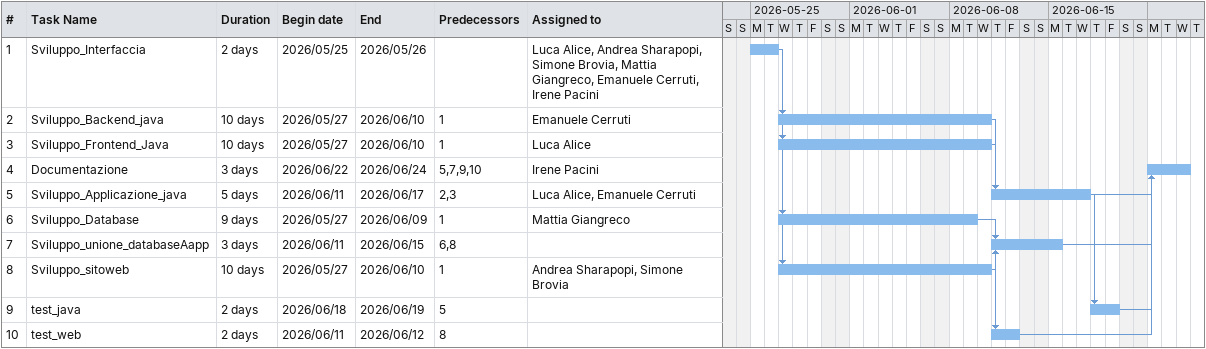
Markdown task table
| ID | Task | Duration | Start | Finish | Predecessors | Resources |
|---|---|---|---|---|---|---|
| 1 | Sviluppo_Interfaccia | 2d | 2026-05-25 | 2026-05-26 |  | Luca Alice, Andrea Sharapopi, Simone Brovia, Mattia Giangreco, Emanuele Cerruti, Irene Pacini |
| 2 | Sviluppo_Backend_java | 10d | 2026-05-27 | 2026-06-10 | 1 | Emanuele Cerruti |
| 3 | Sviluppo_Frontend_Java | 10d | 2026-05-27 | 2026-06-10 | 1 | Luca Alice |
| 4 | Documentazione | 3d | 2026-06-22 | 2026-06-24 | 5, 7, 9, 10 | Irene Pacini |
| 5 | Sviluppo_Applicazione_java | 5d | 2026-06-11 | 2026-06-17 | 2, 3 | Luca Alice, Emanuele Cerruti |
| 6 | Sviluppo_Database | 9d | 2026-05-27 | 2026-06-09 | 1 | Mattia Giangreco |
| 7 | Sviluppo_unione_databaseAapp | 3d | 2026-06-11 | 2026-06-15 | 6, 8 |  |
| 8 | Sviluppo_sitoweb | 10d | 2026-05-27 | 2026-06-10 | 1 | Andrea Sharapopi, Simone Brovia |
| 9 | test_java | 2d | 2026-06-18 | 2026-06-19 | 5 |  |
| 10 | test_web | 2d | 2026-06-11 | 2026-06-12 | 8 |  |
